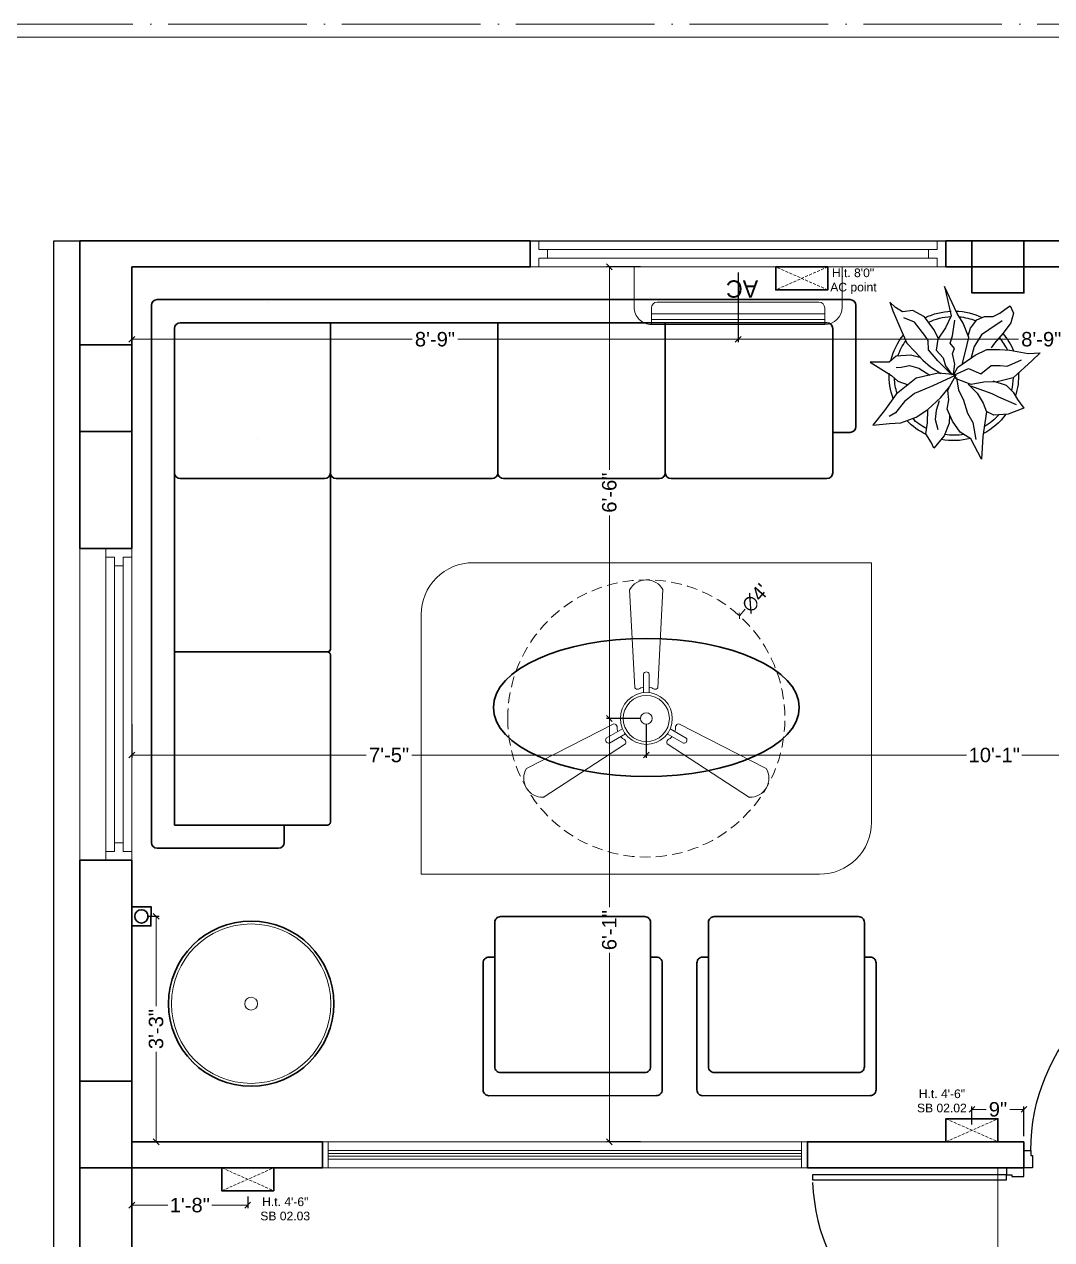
# Model space of a CAD drawing. Header units: millimetres. Extents: x 35877 to 3066687, y -650199 to -40525.
# Drawn here: x 152377.5 to 152555.4, y -178134.7 to -177924.3 of the extents above; entities that cross this region are included whole.
import ezdxf

# ---------------------------------------------------------------- set-up
doc = ezdxf.new("R2010")
doc.units = ezdxf.units.MM
doc.header["$MEASUREMENT"] = 0
doc.header["$PDMODE"] = 35
for name, pattern in [('ACAD_ISO04W100', [30, 24, -3, 0, -3]), ('DASHED', [0.75, 0.5, -0.25]), ('DASHED2', [0.375, 0.25, -0.125])]:
    doc.linetypes.add(name, pattern=pattern)
doc.layers.get('Defpoints').update_dxf_attribs({"color": 220})
doc.layers.add('AR DOOR', color=40, linetype='Continuous')
doc.layers.add('AR ELE-5', color=134, linetype='Continuous')
for name, color, linetype, lineweight in [('COLUMN', 1, 'Continuous', 30), ('dim05', 1, 'Continuous', 13), ('el', 7, 'Continuous', 20), ('ELEC-wires', 1, 'DASHED2', 13), ('Electrical', 84, 'Continuous', 30), ('FIRST FLOOR ( DW_RAIL )', 7, 'Continuous', 9), ('FUR', 250, 'Continuous', 0), ('FURNITURE', 32, 'Continuous', 9), ('GROUND FLOOR', 7, 'Continuous', 9), ('SECOND FLOOR', 7, 'Continuous', 9), ('SECOND FLOOR  ( PLINE )', 251, 'Continuous', 30), ('SECOND FLOOR ( DW_RAIL )', 7, 'Continuous', 9), ('Text', 7, 'Continuous', 15), ('wall', 7, 'Continuous', 30), ('XX~SLAB ( BEAM )~ ( DIM )', 7, 'Continuous', 9)]:
    doc.layers.add(name, color=color, linetype=linetype, lineweight=lineweight)
doc.layers.add('XX~SLAB ( PLINE )', color=251, linetype='Continuous', plot=False)
doc.styles.add('Arial', font='arial.ttf')
doc.styles.add('century g', font='GOTHIC.TTF')
doc.styles.get("Standard").update_dxf_attribs({"font": 'arial.ttf', "height": 6})
doc.styles.add('TEXT', font='eurr____.ttf')
doc.dimstyles.new('Archana', dxfattribs={"dimtxt": 2, "dimasz": 0.75, "dimexe": 0.5, "dimexo": 0.5, "dimgap": 0, "dimtad": 0, "dimzin": 0, "dimdsep": 46, "dimlunit": 4, "dimtxsty": 'century g', "dimblk": 'OBLIQUE', "dimcen": 0, "dimdle": 1, "dimclrd": 256, "dimclre": 256, "dimclrt": 256, "dimadec": 0, "dimazin": 0, "dimtfac": 1, "dimtofl": 0, "dimtmove": 1, "dimatfit": 3, "dimfxl": 1, "dimfxlon": 1, "dimtolj": 1, "dimtzin": 0, "dimlwd": -1, "dimlwe": -1, "dimarcsym": 0})
doc.dimstyles.new('ISO-25', dxfattribs={"dimtxt": 2.5, "dimasz": 1, "dimexe": 0.5, "dimexo": 1, "dimtad": 0, "dimdec": 1, "dimlunit": 4, "dimtxsty": 'Standard', "dimblk": 'OBLIQUE', "dimcen": 2.5, "dimclrd": 1, "dimclre": 1, "dimclrt": 5, "dimadec": 0, "dimazin": 0, "dimtfac": 1, "dimtdec": 1, "dimtmove": 0, "dimatfit": 3, "dimfxl": 1, "dimlwd": -1, "dimarcsym": 0})

# ---------------------------------------------------------------- blocks, each defined once
blk = doc.blocks.new('*U18')
for points in [[(0, 0), (0, 1120), (-30, 1120), (-30, 0)], [(40, 0), (0, 0), (0, -30), (-10, -30), (-10, -100), (40, -100)], [(-1160, 0), (-1120, 0), (-1120, -30), (-1110, -30), (-1110, -100), (-1160, -100)]]:
    blk.add_lwpolyline(points, close=True)
at = {"layer": 'AR ELE-5', "linetype": 'ByBlock', "ltscale": 15}
blk.add_arc((1.6, -0.7), 1121.6, 92.37301, 179.96526, dxfattribs=at)
blk = doc.blocks.new('*U19')
for points in [[(-1160, 0), (-1120, 0), (-1120, 30), (-1110, 30), (-1110, 100), (-1160, 100)], [(40, 0), (0, 0), (0, 30), (-10, 30), (-10, 100), (40, 100)], [(0, 0), (0, -1120), (-30, -1120), (-30, 0)]]:
    blk.add_lwpolyline(points, close=True)
at = {"layer": 'AR ELE-5', "linetype": 'ByBlock', "ltscale": 15}
blk.add_arc((1.6, 0.7), 1121.6, 180.03474, 267.62699, dxfattribs=at)
blk = doc.blocks.new('ARPLS010')
at = {"linetype": 'ByBlock'}
for p, q in [((0.1786, 0.6656), (0.1209, 0.6046)), ((0.1737, 0.5731), (0.1786, 0.6656)), ((0.1209, 0.6046), (-0.013, 0.459)), ((0.2004, 0.4323), (0.1737, 0.5731)), ((-0.2479, 0.5398), (-0.2779, 0.4665)), ((-0.1824, 0.4929), (-0.2479, 0.5398)), ((-0.2222, 0.4843), (-0.1643, 0.3469)), ((-0.1253, 0.4586), (-0.1824, 0.4929)), ((0.0907, 0.4465), (0.1252, 0.5219)), ((-0.2949, 0.4197), (-0.3016, 0.3092)), ((-0.2779, 0.4665), (-0.2949, 0.4197)), ((-0.0716, 0.4039), (-0.1253, 0.4586)), ((-0.0384, 0.3021), (-0.0716, 0.4039)), ((-0.013, 0.459), (-0.0442, 0.3355)), ((0.0767, 0.4116), (0.0907, 0.4465)), ((0.0818, 0.3579), (0.0767, 0.4116)), ((0.203, 0.3517), (0.2004, 0.4323)), ((0.3304, 0.3803), (0.2517, 0.3126)), ((0.4094, 0.4396), (0.3304, 0.3803)), ((0.4836, 0.4589), (0.4094, 0.4396)), ((0.5417, 0.4337), (0.4836, 0.4589)), ((0.4845, 0.3539), (0.5326, 0.4201)), ((0.5326, 0.4201), (0.5417, 0.4337)), ((-0.3016, 0.3092), (-0.276, 0.2577)), ((-0.1643, 0.3469), (-0.1387, 0.2954)), ((-0.1387, 0.2954), (-0.08, 0.1306)), ((-0.0442, 0.3355), (-0.0488, 0.232)), ((0.015, 0.2089), (0.0804, 0.2882)), ((0.0804, 0.2882), (0.0818, 0.3579)), ((0.2038, 0.2539), (0.203, 0.3517)), ((0.2517, 0.3126), (0.2159, 0.2868)), ((0.4246, 0.3731), (0.3564, 0.2694)), ((0.4588, 0.236), (0.4592, 0.3029)), ((0.4592, 0.3029), (0.4845, 0.3539)), ((-0.4686, 0.226), (-0.6429, 0.2157)), ((-0.6429, 0.2157), (-0.485, 0.1336)), ((-0.3617, 0.2404), (-0.4686, 0.226)), ((-0.2775, 0.2541), (-0.3617, 0.2404)), ((-0.2096, 0.2272), (-0.2775, 0.2541)), ((-0.1319, 0.1798), (-0.2096, 0.2272)), ((-0.0488, 0.232), (-0.0654, 0.1352)), ((0.0559, 0.1138), (0.015, 0.2089)), ((0.1599, 0.1646), (0.2038, 0.2539)), ((0.3178, 0.2133), (0.2273, 0.1566)), ((0.3564, 0.2694), (0.3178, 0.2133)), ((0.4317, 0.1759), (0.4588, 0.236)), ((-0.3591, 0.1484), (-0.4903, 0.1716)), ((-0.485, 0.1336), (-0.4331, 0.0508)), ((-0.2871, 0.1063), (-0.3591, 0.1484)), ((-0.1805, 0.0727), (-0.2871, 0.1063)), ((-0.0628, 0.1105), (-0.1319, 0.1798)), ((-0.0654, 0.1352), (-0.0236, 0.0176)), ((0.009, 0.0051), (0.0559, 0.1138)), ((0.0677, 0.0315), (0.1599, 0.1646)), ((0.2273, 0.1566), (0.1321, 0.1312)), ((0.1871, 0.0906), (0.2973, 0.1164)), ((0.2973, 0.1164), (0.4079, 0.0715)), ((0.3089, 0.1092), (0.3681, 0.1282)), ((0.3681, 0.1282), (0.4317, 0.1759)), ((-0.4331, 0.0508), (-0.3488, -0.0105)), ((-0.1106, 0.0364), (-0.1805, 0.0727)), ((-0.0127, 0.0218), (-0.1106, 0.0364)), ((-0.0839, -0.034), (0.007, 0.0185)), ((0.0033, 0.0105), (-0.0765, -0.1604)), ((-0.0236, 0.0176), (0.009, 0.0051)), ((0.0056, -0.0025), (0.0677, 0.0315)), ((0.007, 0.0185), (0.0203, -0.1212)), ((0.017, -0.0025), (0.0914, 0.009)), ((0.0879, 0.065), (0.1871, 0.0906)), ((0.0914, 0.009), (0.1726, -0.0113)), ((0.1726, -0.0113), (0.2116, 0.0042)), ((0.2116, 0.0042), (0.2519, -0.0297)), ((0.3086, -0.0099), (0.4301, 0.0063)), ((0.4079, 0.0715), (0.4823, 0.0239)), ((0.4823, 0.0239), (0.6892, -0.0722)), ((-0.4639, -0.073), (-0.558, -0.1523)), ((-0.3658, -0.0358), (-0.4639, -0.073)), ((-0.3061, -0.0325), (-0.3658, -0.0358)), ((-0.3488, -0.0105), (-0.2561, -0.0501)), ((-0.2561, -0.0501), (-0.1852, -0.0384)), ((-0.1852, -0.0384), (-0.1139, -0.0462)), ((-0.1682, -0.0996), (-0.0839, -0.034)), ((-0.1139, -0.0462), (-0.0933, -0.0358)), ((0.0099, -0.0141), (0.017, -0.0025)), ((0.0781, -0.0641), (0.0099, -0.0141)), ((0.0157, -0.0234), (0.1163, -0.1225)), ((0.1381, -0.0834), (0.0781, -0.0641)), ((0.1969, -0.1353), (0.1381, -0.0834)), ((0.2519, -0.0297), (0.3086, -0.0099)), ((0.3695, -0.0637), (0.2831, -0.1235)), ((0.4623, -0.0207), (0.3695, -0.0637)), ((0.6892, -0.0722), (0.4623, -0.0207)), ((-0.558, -0.1523), (-0.517, -0.1721)), ((-0.517, -0.1721), (-0.4469, -0.2161)), ((-0.3357, -0.1423), (-0.413, -0.1213)), ((-0.2687, -0.1346), (-0.3357, -0.1423)), ((-0.1926, -0.1133), (-0.2687, -0.1346)), ((-0.2591, -0.1996), (-0.1682, -0.0996)), ((-0.0765, -0.1604), (-0.1378, -0.3036)), ((0.0203, -0.1212), (-0.0171, -0.2909)), ((0.059, -0.2695), (0.0048, -0.1846)), ((0.0696, -0.1792), (0.0178, -0.1004)), ((0.1215, -0.2391), (0.0696, -0.1792)), ((0.1163, -0.1225), (0.2005, -0.1946)), ((0.2831, -0.1235), (0.1969, -0.1353)), ((0.2769, -0.1138), (0.3571, -0.156)), ((0.3571, -0.156), (0.4546, -0.2261)), ((-0.4469, -0.2161), (-0.3628, -0.2024)), ((-0.3628, -0.2024), (-0.263, -0.1997)), ((-0.3183, -0.2896), (-0.2591, -0.1996)), ((0.0803, -0.3417), (0.059, -0.2695)), ((0.1845, -0.2988), (0.1215, -0.2391)), ((0.141, -0.2614), (0.1604, -0.3356)), ((0.2005, -0.1946), (0.2718, -0.1985)), ((0.2718, -0.1985), (0.3107, -0.2245)), ((0.3107, -0.2245), (0.4147, -0.3039)), ((0.4546, -0.2261), (0.5031, -0.3171)), ((-0.3626, -0.4077), (-0.3183, -0.2896)), ((-0.1378, -0.3036), (-0.1986, -0.38)), ((-0.0171, -0.2909), (-0.1413, -0.4457)), ((-0.0422, -0.4315), (-0.0708, -0.3517)), ((0.0664, -0.4074), (0.0803, -0.3417)), ((0.1604, -0.3356), (0.15, -0.4452)), ((0.2515, -0.3622), (0.1845, -0.2988)), ((0.3757, -0.4162), (0.2515, -0.3622)), ((0.4147, -0.3039), (0.4473, -0.3875)), ((0.5031, -0.3171), (0.4936, -0.3977)), ((-0.368, -0.4959), (-0.3626, -0.4077)), ((-0.2867, -0.4496), (-0.3144, -0.4984)), ((-0.1986, -0.38), (-0.2867, -0.4496)), ((-0.1413, -0.4457), (-0.2694, -0.5334)), ((0.0016, -0.4799), (-0.0422, -0.4315)), ((0.0639, -0.4456), (0.0664, -0.4074)), ((0.15, -0.4452), (0.1056, -0.5003)), ((0.5019, -0.4722), (0.3757, -0.4162)), ((0.4936, -0.3977), (0.5278, -0.4522)), ((0.5278, -0.4522), (0.5674, -0.4935)), ((-0.3817, -0.6245), (-0.368, -0.4959)), ((-0.2694, -0.5334), (-0.3817, -0.6245)), ((0.1036, -0.6459), (0.0016, -0.4799)), ((0.1056, -0.5003), (0.1036, -0.6459)), ((0.5674, -0.4935), (0.5019, -0.4722))]:
    blk.add_line(p, q, dxfattribs=at)
for radius, start, end in [(0.5, 87.23669, 107.91539), (0.5, 126.2799, 152.70421), (0.4583, 91.65963, 104.07841), (0.5, 49.07911, 67.03241), (0.4583, 49.84606, 63.97637), (0.4583, 130.7647, 148.97893), (0.5, 1.37819, 25.75649), (0.5, 164.9216, 191.03024), (0.4583, 5.05171, 21.91083), (0.4583, 169.9629, 188.65169), (0.4583, 334.56254, 357.15322), (0.5, 333.69908, 357.5577), (0.5, 205.1623, 226.32036), (0.4583, 207.23198, 224.08187), (0.4583, 289.26599, 306.11067), (0.5, 249.55297, 272.4234), (0.4583, 252.85225, 267.71102), (0.5, 283.53242, 308.87117)]:
    blk.add_arc((0, 0), radius, start, end, dxfattribs=at)
blk = doc.blocks.new('6616')
at = {"color": 242, "linetype": 'DASHED', "true_color": 0xcd2027}
for p, q in [((386784.79, -36915.77), (386775.78, -36911.78)), ((386784.79, -36911.78), (386775.78, -36915.77))]:
    blk.add_line(p, q, dxfattribs=at)
at = {"layer": 'ELEC-wires', "color": 5, "linetype": 'ByBlock', "lineweight": 30, "ltscale": 4}
blk.add_lwpolyline([(386775.78, -36911.78), (386784.79, -36911.78), (386784.79, -36915.77), (386775.78, -36915.77)], close=True, dxfattribs=at)
blk = doc.blocks.new('fan')
at = {"layer": 'Electrical', "lineweight": 15, "ltscale": 20}
for p, q in [((3300835.29, -509900.78), (3300836.47, -509923.43)), ((3300841.81, -509923.43), (3300842.99, -509900.78)), ((3300838.47, -509924.57), (3300838.47, -509920.25)), ((3300839.81, -509920.28), (3300839.81, -509924.57)), ((3300831.66, -509931.77), (3300811.45, -509942.07)), ((3300829.93, -509935.08), (3300833.64, -509932.93)), ((3300844.64, -509932.93), (3300848.38, -509935.09)), ((3300866.83, -509942.07), (3300846.62, -509931.77)), ((3300834.31, -509934.09), (3300830.57, -509936.25)), ((3300847.68, -509936.23), (3300843.97, -509934.09)), ((3300815.3, -509948.74), (3300834.33, -509936.39)), ((3300843.95, -509936.39), (3300862.98, -509948.74))]:
    blk.add_line(p, q, dxfattribs=at)
at = {"layer": 'Electrical', "linetype": 'DASHED', "lineweight": 15, "ltscale": 5}
blk.add_circle((3300839.14, -509930.53), 32, dxfattribs=at)
at = {"layer": 'Electrical', "lineweight": 15, "ltscale": 20}
for centre, major_axis, start_param, end_param in [((3300839.14, -509902.94), (3.12, 3.12), -0.272136, 1.842967), ((3300839.13, -509920.5), (0.501, 0.501), -0.465536, 1.983618), ((3300839.14, -509930.53), (4.24, -4.24), 3.14161, 9.424795), ((3300839.14, -509930.53), (3.77, -3.77), 1.749190548672175e-05, 6.283202799085073), ((3300837.1, -509923.08), (0.51, 0.51), 2.863014, 4.257784), ((3300839.14, -509926.42), (2.27, -2.27), 2.565057, 2.951308), ((3300839.14, -509926.42), (2.27, 2.27), 0.19032, 0.57657), ((3300841.18, -509923.08), (0.51, -0.51), 5.167028, 6.561799), ((3300839.14, -509930.53), (0.943, 0.943), 1.570814, 7.853999), ((3300831.67, -509932.49), (0.51, -0.51), 0.978238, 2.373008), ((3300835.59, -509932.58), (2.27, -2.27), 3.855511, 4.241762), ((3300842.69, -509932.58), (2.27, 2.27), 5.183051, 5.569301), ((3300846.61, -509932.49), (0.51, -0.51), 2.339416, 3.734186), ((3300830.46, -509935.55), (0.501, -0.501), 3.199655, 5.648809), ((3300835.59, -509932.58), (2.27, -2.27), 4.659452, 5.045703), ((3300833.71, -509936.02), (0.51, 0.51), -1.325776, 0.068994), ((3300844.57, -509936.02), (0.51, -0.51), 3.072633, 4.467404), ((3300842.69, -509932.58), (2.27, 2.27), 4.37911, 4.765361), ((3300847.83, -509935.54), (0.501, 0.501), 3.723254, 6.172408), ((3300815.25, -509944.32), (3.12, -3.12), 3.393055, 5.508159), ((3300863.03, -509944.32), (3.12, -3.12), 5.48745, 7.602554)]:
    blk.add_ellipse(centre, major_axis=major_axis, ratio=1, start_param=start_param, end_param=end_param, dxfattribs=at)
blk = doc.blocks.new('_Oblique')
at = {"layer": 'wall', "color": 0, "lineweight": -2}
blk.add_line((-0.5, -0.5), (0.5, 0.5), dxfattribs=at)
blk = doc.blocks.new('*D514')
at = {"layer": 'Defpoints', "color": 0, "lineweight": 0, "transparency": 16777216}
for p in [(152501.32, -178026.67), (152469.09, -178062.24)]:
    blk.add_point(p, dxfattribs=at)
at = {"layer": 'dim05', "transparency": 16777216}
blk.add_line((152502.32, -178025.56), (152501.32, -178026.67), dxfattribs=at)
at = {"layer": 'dim05', "transparency": 16777216, "xscale": 0.75, "yscale": 0.75, "zscale": 0.75, "rotation": 227.8301719994712}
blk.add_blockref('_Oblique', (152501.32, -178026.67), dxfattribs=at)
at = {"layer": 'dim05', "color": 5, "lineweight": 25, "transparency": 16777216, "insert": (152504.08, -178023.62), "char_height": 2.5, "attachment_point": 5, "rotation": 47.8302, "style": 'century g'}
blk.add_mtext("\\A1;∅4'", dxfattribs=at)
blk = doc.blocks.new('*D516')
at = {"layer": 'Defpoints', "color": 0, "lineweight": 0, "transparency": 16777216}
for p in [(152550.6, -178112.15), (152541.6, -178115.77, -0.13), (152550.6, -178117.76, -0.13)]:
    blk.add_point(p, dxfattribs=at)
at = {"layer": 'dim05', "color": 1, "linetype": 'Continuous', "lineweight": -2, "transparency": 16777216}
for p, q in [((152541.6, -178114.77), (152541.6, -178111.65)), ((152550.6, -178116.76), (152550.6, -178111.65))]:
    blk.add_line(p, q, dxfattribs=at)
at = {"layer": 'dim05', "color": 1, "linetype": 'Continuous', "transparency": 16777216}
for p, q in [((152541.6, -178112.15), (152544.03, -178112.15)), ((152550.6, -178112.15), (152548.16, -178112.15))]:
    blk.add_line(p, q, dxfattribs=at)
at = {"layer": 'dim05', "color": 1, "transparency": 16777216, "rotation": 180}
blk.add_blockref('_Oblique', (152541.6, -178112.15), dxfattribs=at)
at = {"layer": 'dim05', "color": 1, "transparency": 16777216}
blk.add_blockref('_Oblique', (152550.6, -178112.15), dxfattribs=at)
at = {"layer": 'dim05', "color": 5, "lineweight": 25, "transparency": 16777216, "insert": (152546.1, -178112.15), "char_height": 2.5, "attachment_point": 5, "style": 'Arial'}
blk.add_mtext('9"', dxfattribs=at)
blk = doc.blocks.new('*D586')
at = {"layer": 'Defpoints', "color": 0, "lineweight": 0, "transparency": 16777216}
for p in [(152396.1, -178127.44, -0.13), (152416.18, -178126.25, -0.13), (152416.18, -178128.74)]:
    blk.add_point(p, dxfattribs=at)
at = {"layer": 'dim05', "color": 1, "linetype": 'Continuous', "lineweight": -2, "transparency": 16777216}
for p, q in [((152416.18, -178127.25), (152416.18, -178129.24)), ((152396.1, -178128.44), (152396.1, -178129.24))]:
    blk.add_line(p, q, dxfattribs=at)
at = {"layer": 'dim05', "color": 1, "linetype": 'Continuous', "transparency": 16777216}
for p, q in [((152396.1, -178128.74), (152402.31, -178128.74)), ((152416.18, -178128.74), (152409.97, -178128.74))]:
    blk.add_line(p, q, dxfattribs=at)
at = {"layer": 'dim05', "color": 1, "transparency": 16777216, "rotation": 180}
blk.add_blockref('_Oblique', (152396.1, -178128.74), dxfattribs=at)
at = {"layer": 'dim05', "color": 1, "transparency": 16777216}
blk.add_blockref('_Oblique', (152416.18, -178128.74), dxfattribs=at)
at = {"layer": 'dim05', "color": 5, "lineweight": 25, "transparency": 16777216, "insert": (152406.14, -178128.74), "char_height": 2.5, "attachment_point": 5, "style": 'Arial'}
blk.add_mtext('1\'-8"', dxfattribs=at)
blk = doc.blocks.new('*D587')
at = {"layer": 'Defpoints', "color": 0, "lineweight": 0, "transparency": 16777216}
for p in [(152485.2, -178044.46, -0.13), (152478.8, -178117.76), (152485.2, -178117.76, -0.13)]:
    blk.add_point(p, dxfattribs=at)
at = {"layer": 'dim05', "color": 1, "linetype": 'Continuous', "lineweight": -2, "transparency": 16777216}
for p, q in [((152484.2, -178044.46), (152478.3, -178044.46)), ((152484.2, -178117.76), (152478.3, -178117.76))]:
    blk.add_line(p, q, dxfattribs=at)
at = {"layer": 'dim05', "color": 1, "linetype": 'Continuous', "transparency": 16777216}
for p, q in [((152478.8, -178044.46), (152478.8, -178077.15)), ((152478.8, -178117.76), (152478.8, -178085.06))]:
    blk.add_line(p, q, dxfattribs=at)
at = {"layer": 'dim05', "color": 1, "transparency": 16777216}
for p, rotation in [((152478.8, -178044.46), 90), ((152478.8, -178117.76), 270)]:
    blk.add_blockref('_Oblique', p, dxfattribs=dict(at, rotation=rotation))
at = {"layer": 'dim05', "color": 5, "lineweight": 25, "transparency": 16777216, "insert": (152478.8, -178081.11), "char_height": 2.5, "attachment_point": 5, "rotation": 90, "style": 'Arial'}
blk.add_mtext('6\'-1"', dxfattribs=at)
blk = doc.blocks.new('*D588')
at = {"layer": 'Defpoints', "color": 0, "lineweight": 0, "transparency": 16777216}
for p in [(152478.8, -177966.26), (152485.2, -177966.26, -0.13), (152485.2, -178044.46)]:
    blk.add_point(p, dxfattribs=at)
at = {"layer": 'dim05', "color": 1, "linetype": 'Continuous', "lineweight": -2, "transparency": 16777216}
for p, q in [((152484.2, -177966.26), (152478.3, -177966.26)), ((152484.2, -178044.46), (152478.3, -178044.46))]:
    blk.add_line(p, q, dxfattribs=at)
at = {"layer": 'dim05', "color": 1, "linetype": 'Continuous', "transparency": 16777216}
for p, q in [((152478.8, -177966.26), (152478.8, -178001.4)), ((152478.8, -178044.46), (152478.8, -178009.31))]:
    blk.add_line(p, q, dxfattribs=at)
at = {"layer": 'dim05', "color": 1, "transparency": 16777216}
for p, rotation in [((152478.8, -177966.26), 90), ((152478.8, -178044.46), 270)]:
    blk.add_blockref('_Oblique', p, dxfattribs=dict(at, rotation=rotation))
at = {"layer": 'dim05', "color": 5, "lineweight": 25, "transparency": 16777216, "insert": (152478.8, -178005.36), "char_height": 2.5, "attachment_point": 5, "rotation": 90, "style": 'Arial'}
blk.add_mtext('6\'-6"', dxfattribs=at)
blk = doc.blocks.new('*D589')
at = {"layer": 'Defpoints', "color": 0, "lineweight": 0, "transparency": 16777216}
for p in [(152396.1, -178044.46, -0.13), (152485.2, -178044.46), (152396.1, -178050.8)]:
    blk.add_point(p, dxfattribs=at)
at = {"layer": 'dim05', "color": 1, "linetype": 'Continuous', "lineweight": -2, "transparency": 16777216}
for p, q in [((152396.1, -178045.46), (152396.1, -178051.3)), ((152485.2, -178045.46), (152485.2, -178051.3))]:
    blk.add_line(p, q, dxfattribs=at)
at = {"layer": 'dim05', "color": 1, "linetype": 'Continuous', "transparency": 16777216}
for p, q in [((152396.1, -178050.8), (152436.71, -178050.8)), ((152485.2, -178050.8), (152444.59, -178050.8))]:
    blk.add_line(p, q, dxfattribs=at)
at = {"layer": 'dim05', "color": 1, "transparency": 16777216, "rotation": 180}
blk.add_blockref('_Oblique', (152396.1, -178050.8), dxfattribs=at)
at = {"layer": 'dim05', "color": 1, "transparency": 16777216}
blk.add_blockref('_Oblique', (152485.2, -178050.8), dxfattribs=at)
at = {"layer": 'dim05', "color": 5, "lineweight": 25, "transparency": 16777216, "insert": (152440.65, -178050.8), "char_height": 2.5, "attachment_point": 5, "style": 'Arial'}
blk.add_mtext('7\'-5"', dxfattribs=at)
blk = doc.blocks.new('*D590')
at = {"layer": 'Defpoints', "color": 0, "lineweight": 0, "transparency": 16777216}
for p in [(152485.2, -178044.46, -0.13), (152605.72, -178044.46, -0.13), (152605.72, -178050.8)]:
    blk.add_point(p, dxfattribs=at)
at = {"layer": 'dim05', "color": 1, "linetype": 'Continuous', "lineweight": -2, "transparency": 16777216}
for p, q in [((152485.2, -178045.46), (152485.2, -178051.3)), ((152605.72, -178045.46), (152605.72, -178051.3))]:
    blk.add_line(p, q, dxfattribs=at)
at = {"layer": 'dim05', "color": 1, "linetype": 'Continuous', "transparency": 16777216}
for p, q in [((152485.2, -178050.8), (152540.66, -178050.8)), ((152605.72, -178050.8), (152550.26, -178050.8))]:
    blk.add_line(p, q, dxfattribs=at)
at = {"layer": 'dim05', "color": 1, "transparency": 16777216, "rotation": 180}
blk.add_blockref('_Oblique', (152485.2, -178050.8), dxfattribs=at)
at = {"layer": 'dim05', "color": 1, "transparency": 16777216}
blk.add_blockref('_Oblique', (152605.72, -178050.8), dxfattribs=at)
at = {"layer": 'dim05', "color": 5, "lineweight": 25, "transparency": 16777216, "insert": (152545.46, -178050.8), "char_height": 2.5, "attachment_point": 5, "style": 'Arial'}
blk.add_mtext('10\'-1"', dxfattribs=at)
blk = doc.blocks.new('*D594')
at = {"layer": 'Defpoints', "color": 0, "lineweight": 0, "transparency": 16777216}
for p in [(152397.76, -178078.72, -0.13), (152397.76, -178117.76, -0.13), (152400.31, -178117.76)]:
    blk.add_point(p, dxfattribs=at)
at = {"layer": 'dim05', "color": 1, "linetype": 'Continuous', "lineweight": -2, "transparency": 16777216}
for p, q in [((152398.76, -178078.72), (152400.81, -178078.72)), ((152398.76, -178117.76), (152400.81, -178117.76))]:
    blk.add_line(p, q, dxfattribs=at)
at = {"layer": 'dim05', "color": 1, "linetype": 'Continuous', "transparency": 16777216}
for p, q in [((152400.31, -178078.72), (152400.31, -178094.29)), ((152400.31, -178117.76), (152400.31, -178102.19))]:
    blk.add_line(p, q, dxfattribs=at)
at = {"layer": 'dim05', "color": 1, "transparency": 16777216}
for p, rotation in [((152400.31, -178078.72), 90), ((152400.31, -178117.76), 270)]:
    blk.add_blockref('_Oblique', p, dxfattribs=dict(at, rotation=rotation))
at = {"layer": 'dim05', "color": 5, "lineweight": 25, "transparency": 16777216, "insert": (152400.31, -178098.24), "char_height": 2.5, "attachment_point": 5, "rotation": 90, "style": 'Arial'}
blk.add_mtext('3\'-3"', dxfattribs=at)
blk = doc.blocks.new('ac paln')
at = {"layer": 'Electrical', "lineweight": 15}
for p, q in [((389238.69, -37646.36), (389238.69, -37610.34)), ((389238.69, -37610.34), (389245.67, -37610.34)), ((389244.81, -37642.35), (389244.81, -37614.35)), ((389245.81, -37613.35), (389248.68, -37613.35)), ((389246.82, -37643.35), (389246.82, -37613.35)), ((389247.82, -37643.35), (389247.82, -37613.35)), ((389248.68, -37613.35), (389248.68, -37643.35)), ((389248.68, -37643.35), (389248.68, -37613.35)), ((389245.81, -37643.35), (389248.68, -37643.35)), ((389248.68, -37643.35), (389248.68, -37643.35)), ((389245.67, -37646.36), (389238.69, -37646.36))]:
    blk.add_line(p, q, dxfattribs=at)
for centre, start, end in [((389245.67, -37613.35), 0, 90), ((389245.67, -37643.35), 270, 0)]:
    blk.add_arc(centre, 3.01, start, end, dxfattribs=at)
at = {"layer": 'Electrical', "lineweight": 15, "extrusion": (0, 0, -1)}
for centre, start_param, end_param in [((389245.81, -37614.35), -0.785398, 0.785398), ((389245.81, -37642.35), 3.926991, 5.497787)]:
    blk.add_ellipse(centre, major_axis=(-0.71, 0.71), ratio=1, start_param=start_param, end_param=end_param, dxfattribs=at)
at = {"layer": 'Text', "style": 'TEXT'}
blk.add_text('AC', height=3, rotation=270, dxfattribs=at).set_placement((389241.02, -37624.87))
blk = doc.blocks.new('*D602')
at = {"layer": 'Defpoints', "color": 0, "lineweight": 0, "transparency": 16777216}
for p in [(152501.1, -177966.26, -0.13), (152396.1, -177971.87, -0.13), (152501.1, -177978.8)]:
    blk.add_point(p, dxfattribs=at)
at = {"layer": 'dim05', "color": 1, "linetype": 'Continuous', "lineweight": -2, "transparency": 16777216}
for p, q in [((152501.1, -177967.26), (152501.1, -177979.3)), ((152396.1, -177972.87), (152396.1, -177979.3))]:
    blk.add_line(p, q, dxfattribs=at)
at = {"layer": 'dim05', "color": 1, "linetype": 'Continuous', "transparency": 16777216}
for p, q in [((152396.1, -177978.8), (152444.65, -177978.8)), ((152501.1, -177978.8), (152452.55, -177978.8))]:
    blk.add_line(p, q, dxfattribs=at)
at = {"layer": 'dim05', "color": 1, "transparency": 16777216, "rotation": 180}
blk.add_blockref('_Oblique', (152396.1, -177978.8), dxfattribs=at)
at = {"layer": 'dim05', "color": 1, "transparency": 16777216}
blk.add_blockref('_Oblique', (152501.1, -177978.8), dxfattribs=at)
at = {"layer": 'dim05', "color": 5, "lineweight": 25, "transparency": 16777216, "insert": (152448.6, -177978.8), "char_height": 2.5, "attachment_point": 5, "style": 'Arial'}
blk.add_mtext('8\'-9"', dxfattribs=at)
blk = doc.blocks.new('*D605')
at = {"layer": 'Defpoints', "color": 0, "lineweight": 0, "transparency": 16777216}
for p in [(152501.1, -177974.39, -0.13), (152606.1, -177974.39, -0.13), (152606.1, -177978.8)]:
    blk.add_point(p, dxfattribs=at)
at = {"layer": 'dim05', "color": 1, "linetype": 'Continuous', "lineweight": -2, "transparency": 16777216}
for p, q in [((152501.1, -177975.39), (152501.1, -177979.3)), ((152606.1, -177975.39), (152606.1, -177979.3))]:
    blk.add_line(p, q, dxfattribs=at)
at = {"layer": 'dim05', "color": 1, "linetype": 'Continuous', "transparency": 16777216}
for p, q in [((152501.1, -177978.8), (152549.65, -177978.8)), ((152606.1, -177978.8), (152557.55, -177978.8))]:
    blk.add_line(p, q, dxfattribs=at)
at = {"layer": 'dim05', "color": 1, "transparency": 16777216, "rotation": 180}
blk.add_blockref('_Oblique', (152501.1, -177978.8), dxfattribs=at)
at = {"layer": 'dim05', "color": 1, "transparency": 16777216}
blk.add_blockref('_Oblique', (152606.1, -177978.8), dxfattribs=at)
at = {"layer": 'dim05', "color": 5, "lineweight": 25, "transparency": 16777216, "insert": (152553.6, -177978.8), "char_height": 2.5, "attachment_point": 5, "style": 'Arial'}
blk.add_mtext('8\'-9"', dxfattribs=at)

msp = doc.modelspace()

# ---------------------------------------------------------------- linework, layer by layer
at = {"layer": 'COLUMN', "transparency": 33554687, "elevation": -0.126}
for points in [[(152541.596, -177961.759), (152550.596, -177961.759), (152550.596, -177970.759), (152541.596, -177970.759)], [(152387.096, -177979.759), (152396.096, -177979.759), (152396.096, -177994.759), (152387.096, -177994.759)], [(152387.096, -178107.259), (152396.096, -178107.259), (152396.096, -178122.259), (152387.096, -178122.259)]]:
    msp.add_lwpolyline(points, close=True, dxfattribs=at)
at = {"layer": 'FIRST FLOOR ( DW_RAIL )', "transparency": 33554687, "elevation": -0.126}
for points in [[(152430.096, -178122.259), (152430.096, -178117.759)], [(152512.096, -178117.759), (152512.096, -178122.259)]]:
    msp.add_lwpolyline(points, dxfattribs=at)
for points in [[(152430.096, -178119.259), (152512.096, -178119.259), (152512.096, -178119.759), (152430.096, -178119.759)], [(152430.096, -178120.259), (152512.096, -178120.259), (152512.096, -178120.759), (152430.096, -178120.759)]]:
    msp.add_lwpolyline(points, close=True, dxfattribs=at)
at = {"layer": 'FUR', "transparency": 33554687}
for p, q in [((152419.816, -177972.345, -0.126), (152419.816, -177972.345, -0.126)), ((152417.816, -177995.935, -0.126), (152417.816, -177995.935, -0.126))]:
    msp.add_line(p, q, dxfattribs=at)
at = {"layer": 'FURNITURE', "lineweight": 30, "transparency": 33554687}
for p, q in [((152520.49, -177971.93, -0.126), (152400.49, -177971.93, -0.126)), ((152399.49, -177972.93, -0.126), (152399.49, -178065.93, -0.126)), ((152521.49, -177993.93, -0.126), (152521.49, -177972.93, -0.126)), ((152516.49, -177975.93, -0.126), (152404.49, -177975.93, -0.126)), ((152430.49, -177975.93, -0.126), (152430.49, -178032.43, -0.126)), ((152459.49, -178001.93, -0.126), (152459.49, -177975.93, -0.126)), ((152488.49, -178001.93, -0.126), (152488.49, -177975.93, -0.126)), ((152403.49, -177976.93, -0.126), (152403.49, -178062.93, -0.126)), ((152517.49, -177976.93, -0.126), (152517.49, -177979.93, -0.126)), ((152517.49, -177979.93, -0.126), (152517.49, -178001.93, -0.126)), ((152520.49, -177994.93, -0.126), (152517.49, -177994.93, -0.126)), ((152404.49, -178002.93, -0.126), (152429.49, -178002.93, -0.126)), ((152458.49, -178002.93, -0.126), (152431.49, -178002.93, -0.126)), ((152460.49, -178002.93, -0.126), (152487.49, -178002.93, -0.126)), ((152516.49, -178002.93, -0.126), (152489.49, -178002.93, -0.126)), ((152403.49, -178032.93, -0.126), (152429.99, -178032.93, -0.126)), ((152430.49, -178033.43, -0.126), (152430.49, -178062.43, -0.126)), ((152403.49, -178062.93, -0.126), (152429.99, -178062.93, -0.126)), ((152422.49, -178062.93, -0.126), (152422.49, -178065.93, -0.126)), ((152400.49, -178066.93, -0.126), (152421.49, -178066.93, -0.126))]:
    msp.add_line(p, q, dxfattribs=at)
at = {"layer": 'FURNITURE', "lineweight": 30, "transparency": 33554687, "elevation": -0.126}
for points in [[(152458.95, -178079.776), (152458.95, -178104.776, 0.4142136), (152459.95, -178105.776), (152484.95, -178105.776, 0.4142136), (152485.95, -178104.776), (152485.95, -178101.776), (152485.95, -178079.776, 0.4142136), (152484.95, -178078.776), (152459.95, -178078.776, 0.4142136)], [(152495.975, -178079.776), (152495.975, -178104.776, 0.4142136), (152496.975, -178105.776), (152521.975, -178105.776, 0.4142136), (152522.975, -178104.776), (152522.975, -178101.776), (152522.975, -178079.776, 0.4142136), (152521.975, -178078.776), (152496.975, -178078.776, 0.4142136)]]:
    msp.add_lwpolyline(points, format="xyb", close=True, dxfattribs=at)
for points in [[(152458.95, -178085.776), (152457.95, -178085.776, 0.4142136), (152456.95, -178086.776), (152456.95, -178108.776, 0.4142136), (152457.95, -178109.776), (152486.968, -178109.765, 0.4142136), (152487.968, -178108.765), (152487.968, -178086.776, 0.4142136), (152486.968, -178085.776), (152485.95, -178085.776)], [(152495.975, -178085.776), (152494.975, -178085.776, 0.4142136), (152493.975, -178086.776), (152493.975, -178108.776, 0.4142136), (152494.975, -178109.776), (152523.993, -178109.765, 0.4142136), (152524.993, -178108.765), (152524.993, -178086.776, 0.4142136), (152523.993, -178085.776), (152522.975, -178085.776)]]:
    msp.add_lwpolyline(points, format="xyb", dxfattribs=at)
at = {"layer": 'FURNITURE', "lineweight": 30, "transparency": 33554687}
msp.add_circle((152416.769, -178093.844, -0.126), 14.306, dxfattribs=at)
at = {"layer": 'FURNITURE', "lineweight": 5, "transparency": 33554687}
for radius in [13.806, 1.11]:
    msp.add_circle((152416.769, -178093.844, -0.126), radius, dxfattribs=at)
at = {"layer": 'FURNITURE', "lineweight": 30, "transparency": 33554687}
for centre, radius, start, end in [((152400.49, -177972.93, -0.126), 1, 90, 180), ((152520.49, -177972.93, -0.126), 1, 0, 90), ((152404.49, -177976.93, -0.126), 1, 90, 180), ((152516.49, -177976.93, -0.126), 1, 0, 90), ((152520.49, -177993.93, -0.126), 1, 270, 0), ((152404.49, -178001.93, -0.126), 1, 180, 270), ((152404.49, -178001.93, -0.126), 1, 180, 270), ((152429.49, -178001.93, -0.126), 1, 270, 0), ((152431.49, -178001.93, -0.126), 1, 180, 270), ((152458.49, -178001.93, -0.126), 1, 270, 0), ((152460.49, -178001.93, -0.126), 1, 180, 270), ((152487.49, -178001.93, -0.126), 1, 270, 0), ((152489.49, -178001.93, -0.126), 1, 180, 270), ((152516.49, -178001.93, -0.126), 1, 270, 0), ((152429.99, -178032.43, -0.126), 0.5, 270, 0), ((152429.99, -178033.43, -0.126), 0.5, 0, 90), ((152429.99, -178062.43, -0.126), 0.5, 270, 0), ((152400.49, -178065.93, -0.126), 1, 180, 270), ((152421.49, -178065.93, -0.126), 1, 270, 0)]:
    msp.add_arc(centre, radius, start, end, dxfattribs=at)
at = {"layer": 'FURNITURE', "lineweight": 30, "transparency": 33554687, "extrusion": (0, 0, -1)}
msp.add_ellipse((152485.203, -178042.56, -0.126), major_axis=(26.479, 0), ratio=0.4514677, dxfattribs=at)
at = {"layer": 'GROUND FLOOR', "transparency": 33554687}
msp.add_line((152291.846, -177926.509, -0.126), (152787.596, -177926.509, -0.126), dxfattribs=at)
at = {"layer": 'GROUND FLOOR', "color": 1, "linetype": 'ACAD_ISO04W100', "transparency": 33554687, "elevation": -0.126}
msp.add_lwpolyline([(152787.596, -177924.259), (152289.596, -177924.259), (152289.596, -178386.759), (152787.596, -178386.759)], dxfattribs=at)
at = {"layer": 'SECOND FLOOR', "transparency": 33554687}
for p, q in [((152387.096, -177961.759, -0.126), (152787.596, -177961.759, -0.126)), ((152387.096, -177961.759, -0.126), (152387.096, -178272.259, -0.126)), ((152465.096, -177961.759, -0.126), (152465.096, -177966.259, -0.126)), ((152537.096, -177961.759, -0.126), (152537.096, -177966.259, -0.126)), ((152396.096, -178117.759, -0.126), (152396.096, -177966.259, -0.126)), ((152396.096, -177966.259, -0.126), (152606.096, -177966.259, -0.126)), ((152396.096, -178015.009, -0.126), (152387.096, -178015.009, -0.126)), ((152396.096, -178069.009, -0.126), (152387.096, -178069.009, -0.126)), ((152396.096, -178117.759, -0.126), (152429.096, -178117.759, -0.126)), ((152429.096, -178122.259, -0.126), (152429.096, -178117.759, -0.126)), ((152513.096, -178117.759, -0.126), (152550.596, -178117.759, -0.126)), ((152513.096, -178122.259, -0.126), (152513.096, -178117.759, -0.126)), ((152550.596, -178122.259, -0.126), (152550.596, -178117.759, -0.126)), ((152396.096, -178122.259, -0.126), (152550.596, -178122.259, -0.126)), ((152396.096, -178272.259, -0.126), (152396.096, -178122.259, -0.126)), ((152546.096, -178272.259, -0.126), (152546.096, -178122.259, -0.126))]:
    msp.add_line(p, q, dxfattribs=at)
at = {"layer": 'SECOND FLOOR', "transparency": 33554687, "elevation": -0.126}
msp.add_lwpolyline([(152537.096, -177961.759), (152535.596, -177961.759), (152535.596, -177963.259), (152534.096, -177963.259), (152534.096, -177964.759), (152468.096, -177964.759), (152468.096, -177963.259), (152466.596, -177963.259), (152466.596, -177961.759), (152465.096, -177961.759), (152465.096, -177966.259), (152466.596, -177966.259), (152466.596, -177964.759), (152468.096, -177964.759), (152468.096, -177963.259), (152534.096, -177963.259), (152534.096, -177964.759), (152535.596, -177964.759), (152535.596, -177966.259), (152537.096, -177966.259), (152537.096, -177961.759), (152465.096, -177961.759), (152465.096, -177966.259), (152537.096, -177966.259)], close=True, dxfattribs=at)
at = {"layer": 'SECOND FLOOR  ( PLINE )', "transparency": 33554687, "elevation": -0.126}
for points in [[(152396.096, -177966.259), (152465.096, -177966.259), (152465.096, -177961.759), (152387.096, -177961.759), (152387.096, -178015.009), (152396.096, -178015.009)], [(152606.096, -178122.259), (152586.596, -178122.259), (152586.596, -178117.759), (152606.096, -178117.759), (152606.096, -177966.259), (152537.096, -177966.259), (152537.096, -177961.759), (152682.596, -177961.759), (152682.596, -177966.259), (152610.596, -177966.259), (152610.596, -178117.759), (152652.596, -178117.759), (152652.596, -178122.259), (152610.596, -178122.259)], [(152429.096, -178117.759), (152396.096, -178117.759), (152396.096, -178069.009), (152391.596, -178069.009), (152387.096, -178069.009), (152387.096, -178170.259), (152396.096, -178170.259), (152396.096, -178122.259), (152429.096, -178122.259)], [(152550.596, -178117.759), (152513.096, -178117.759), (152513.096, -178122.259), (152550.596, -178122.259)]]:
    msp.add_lwpolyline(points, close=True, dxfattribs=at)
at = {"layer": 'SECOND FLOOR ( DW_RAIL )', "transparency": 33554687, "elevation": -0.126}
msp.add_lwpolyline([(152396.096, -178069.009), (152396.096, -178067.509), (152394.596, -178067.509), (152394.596, -178066.009), (152393.096, -178066.009), (152393.096, -178018.009), (152394.596, -178018.009), (152394.596, -178016.509), (152396.096, -178016.509), (152396.096, -178015.009), (152391.596, -178015.009), (152391.596, -178016.509), (152393.096, -178016.509), (152393.096, -178018.009), (152394.596, -178018.009), (152394.596, -178066.009), (152393.096, -178066.009), (152393.096, -178067.509), (152391.596, -178067.509), (152391.596, -178069.009), (152396.096, -178069.009), (152396.096, -178015.009), (152391.596, -178015.009), (152391.596, -178069.009)], close=True, dxfattribs=at)
at = {"layer": 'XX~SLAB ( BEAM )~ ( DIM )', "transparency": 33554687}
msp.add_line((152396.096, -178117.759, -0.126), (152405.096, -178117.759, -0.126), dxfattribs=at)
at = {"layer": 'XX~SLAB ( BEAM )~ ( DIM )', "color": 9, "true_color": 0xc7c8ca, "transparency": 33554687, "elevation": -0.126}
msp.add_lwpolyline([(152455.214, -178017.481), (152524.192, -178017.481), (152524.192, -178062.433, -0.4142136), (152515.192, -178071.433), (152446.214, -178071.433), (152446.214, -178026.481, -0.4142136)], format="xyb", close=True, dxfattribs=at)
at = {"layer": 'XX~SLAB ( BEAM )~ ( DIM )', "color": 6, "lineweight": 30, "transparency": 33554687, "elevation": -0.126}
msp.add_lwpolyline([(152396.088, -178080.379), (152399.406, -178080.379), (152399.424, -178077.068), (152396.105, -178077.068)], close=True, dxfattribs=at)
at = {"layer": 'XX~SLAB ( BEAM )~ ( DIM )', "transparency": 33554687, "elevation": -0.126}
msp.add_lwpolyline([(152429.096, -178117.759), (152513.096, -178117.759), (152513.096, -178122.259), (152429.096, -178122.259)], close=True, dxfattribs=at)
at = {"layer": 'XX~SLAB ( BEAM )~ ( DIM )', "color": 6, "lineweight": 30, "transparency": 33554687}
msp.add_circle((152397.76, -178078.723, -0.126), 1.155, dxfattribs=at)
at = {"layer": 'XX~SLAB ( PLINE )', "transparency": 33554687, "elevation": -0.126}
msp.add_lwpolyline([(152382.596, -177961.759), (152787.596, -177961.759), (152787.596, -178272.259), (152778.596, -178272.259), (152758.792, -178272.259), (152718.454, -178272.259), (152693.096, -178272.259), (152546.096, -178272.259), (152472.853, -178272.259), (152382.596, -178272.259)], close=True, dxfattribs=at)

# ---------------------------------------------------------------- block references
at = {"transparency": 33554687, "xscale": -22.43806280742462, "yscale": 22.43806280742462, "zscale": 22.43806280742462, "rotation": 269.893550954013}
msp.add_blockref('ARPLS010', (152538.452, -177985.135, -0.126), dxfattribs=at)
at = {"layer": 'AR DOOR', "linetype": 'ByBlock', "lineweight": -2, "transparency": 33554687, "extrusion": (0, 0, -1), "yscale": 0.02999999999996949, "zscale": -0.02999999999996949}
for name, p, xscale, rotation in [('*U19', (-152585.396, -178119.259, 0.126), 0.02999999999996949, 180), ('*U18', (-152547.596, -178123.459, 0.126), -0.02999999999996949, 270)]:
    msp.add_blockref(name, p, dxfattribs=dict(at, xscale=xscale, rotation=rotation))
at = {"layer": 'dim05', "color": 1, "lineweight": 35, "transparency": 33554687, "xscale": -0.7500069902881101, "yscale": 0.7500069902881101, "zscale": 0.7500069902881101}
msp.add_blockref('fan', (2628137.632, 204407.004, -0.126), dxfattribs=at)
at = {"layer": 'el', "color": 18, "true_color": 0x000000, "transparency": 33554687, "rotation": 270}
msp.add_blockref('ac paln', (190129.446, 211272.429, -0.126), dxfattribs=at)
at = {"layer": 'el', "color": 1, "transparency": 33554687}
msp.add_blockref('6616', (-234268.171, -141054.475, -0.126), dxfattribs=at)
at = {"layer": 'el', "color": 1, "transparency": 33554687, "rotation": 180}
for p in [(539321.884, -215029.542, -0.126), (539196.469, -215038.029, -0.126)]:
    msp.add_blockref('6616', p, dxfattribs=at)

# ---------------------------------------------------------------- texts
at = {"layer": 'Electrical', "color": 240, "true_color": 0xed1f24, "transparency": 33554687}
for s, p in [('H.t. 8\'0"', (152517.338, -177968.042)), ('H.t. 4\'-6"', (152532.388, -178110.199)), ('H.t. 4\'-6"', (152418.667, -178128.898))]:
    msp.add_text(s, height=1.5, dxfattribs=at).set_placement(p)
at = {"layer": 'Electrical', "color": 5, "transparency": 33554687}
for s, p in [('AC point', (152517.056, -177970.513)), ('SB 02.02', (152532.076, -178112.661)), ('SB 02.03', (152418.354, -178131.361))]:
    msp.add_text(s, height=1.5, dxfattribs=at).set_placement(p)

# ---------------------------------------------------------------- dimensions: what is measured, and where the dimension line sits
at = {"layer": 'dim05', "color": 27, "lineweight": 25, "true_color": 0x7d5120, "transparency": 33554687}
for base, p1, p2, picture, middle in [((152478.804, -177966.259), (152485.203, -178044.457), (152485.203, -177966.259, -0.126), '*D588', (152478.804, -178005.358)), ((152478.804, -178117.759), (152485.203, -178044.457, -0.126), (152485.203, -178117.759, -0.126), '*D587', (152478.804, -178081.108)), ((152400.311, -178117.759), (152397.76, -178078.723, -0.126), (152397.756, -178117.759, -0.126), '*D594', (152400.311, -178098.241))]:
    dim = msp.add_linear_dim(base=base, p1=p1, p2=p2, angle=90, dimstyle='ISO-25', override={"dimdec": 0, "dimtxsty": 'Arial'}, dxfattribs=at)
    dim.commit()
    dim.dimension.update_dxf_attribs({"geometry": picture, "text_midpoint": middle})
for base, p1, p2, picture, middle in [((152501.096, -177978.803), (152396.096, -177971.87, -0.126), (152501.096, -177966.259, -0.126), '*D602', (152448.596, -177978.803)), ((152606.097, -177978.803), (152501.096, -177974.388, -0.126), (152606.097, -177974.388, -0.126), '*D605', (152553.596, -177978.803)), ((152396.096, -178050.797), (152485.203, -178044.457), (152396.096, -178044.457, -0.126), '*D589', (152440.65, -178050.797)), ((152605.722, -178050.797), (152485.203, -178044.457, -0.126), (152605.722, -178044.457, -0.126), '*D590', (152545.463, -178050.797)), ((152550.596, -178112.151), (152541.596, -178115.765, -0.126), (152550.596, -178117.759, -0.126), '*D516', (152546.096, -178112.151)), ((152416.182, -178128.742), (152396.096, -178127.436, -0.126), (152416.182, -178126.245, -0.126), '*D586', (152406.139, -178128.742))]:
    dim = msp.add_linear_dim(base=base, p1=p1, p2=p2, dimstyle='ISO-25', override={"dimdec": 0, "dimtxsty": 'Arial'}, dxfattribs=at)
    dim.commit()
    dim.dimension.update_dxf_attribs({"geometry": picture, "text_midpoint": middle})
dim = msp.add_diameter_dim_2p(p1=(152469.091, -178062.245, -0.126), p2=(152501.315, -178026.669, -0.126), dimstyle='Archana', override={"dimtxt": 2.5, "dimclrt": 5}, dxfattribs=at)
dim.commit()
dim.dimension.update_dxf_attribs({"geometry": '*D514', "text_midpoint": (152504.077, -178023.62, -0.126)})

doc.saveas('drawing.dxf')
